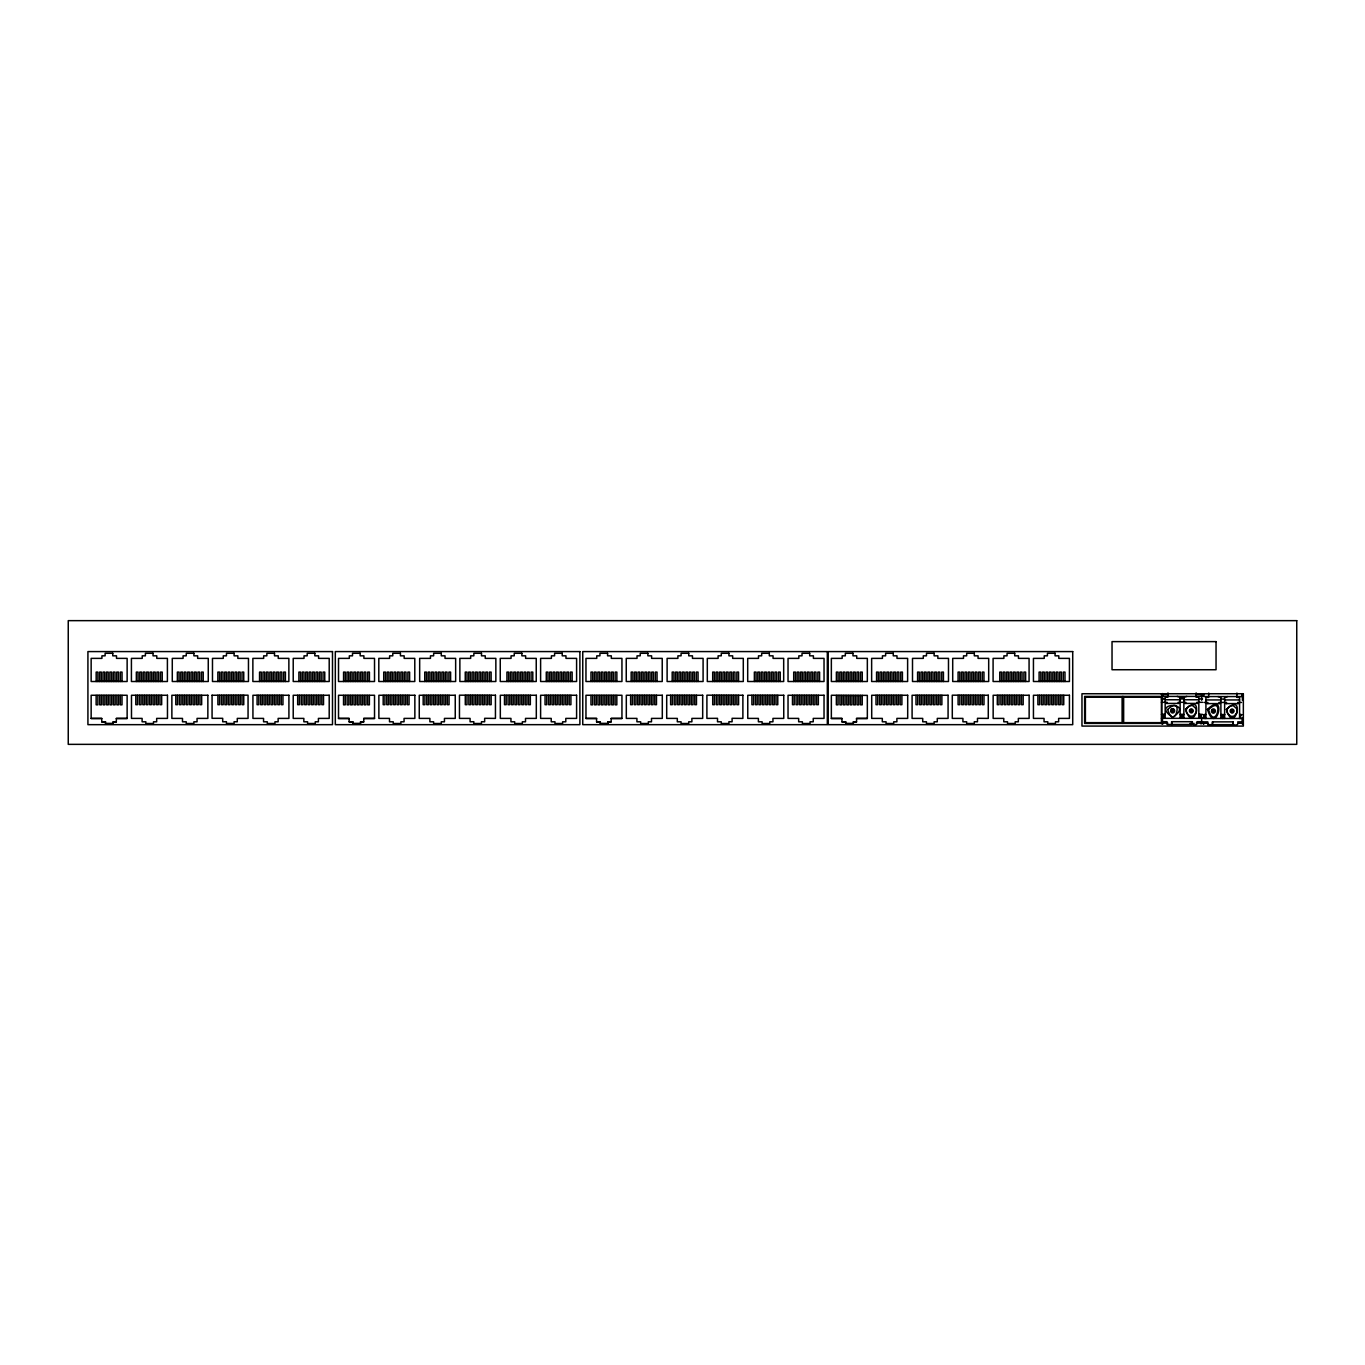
<?xml version="1.0" encoding="UTF-8"?>
<svg xmlns="http://www.w3.org/2000/svg" width="1365" height="1365" viewBox="0 0 1365 1365"><rect width="100%" height="100%" fill="white"/><g stroke="black" fill="none" stroke-linecap="round" stroke-linejoin="round"><path stroke-width="1.5" d="M1202.326 694.171L1204.152 694.171L1203.248 695.826M1203.248 722.17L1203.759 724.235L1202.326 722.716M1241.519 722.716L1242.696 724.337L1242.952 722.307M1211.676 709.988L1212.41 709.22A1.911 1.911 0 0 1 1214.406 709.22L1215.14 709.988A2.184 2.184 0 0 1 1215.123 712.086L1214.406 712.854A1.911 1.911 0 0 1 1212.41 712.854L1211.676 712.086A1.911 1.911 0 0 1 1211.728 710.312M1171.648 709.066L1170.914 709.834A2.184 2.184 0 0 0 1170.914 711.916L1171.648 712.684A1.911 1.911 0 0 0 1173.627 712.684L1174.361 711.916A2.184 2.184 0 0 0 1174.361 709.834L1173.627 709.066M1242.952 695.689L1242.696 693.659L1241.689 695.502M1201.934 695.638L1200.756 694.017L1202.565 694.017M1172.637 717.342C1196.354 701.576 1148.938 701.576 1172.637 717.342L1172.637 718.331M1167.86 694.563L1162.468 694.563L1162.468 700.245M1196.269 694.563L1201.661 694.563L1201.661 700.245M1203.23 694.734L1204.22 694.734M212.07 695.263L248.055 695.177L248.055 718.4L237.271 718.4L237.271 721.795L234.08 721.71L234.08 723.501L226.436 723.416L226.436 721.71L222.7 721.795L222.7 718.314L212.07 718.314L212.07 695.177M495.444 695.263L459.459 695.177L459.459 718.4L470.089 718.4L470.089 721.795L473.826 721.71L473.826 723.501L481.47 723.501L481.47 721.71L484.643 721.795L484.643 718.314L495.444 718.4L495.444 695.177M742.884 695.263L706.899 695.177L706.899 718.4L717.512 718.314L717.512 721.795L721.266 721.795L721.266 723.501L728.91 723.501L728.91 721.71L732.084 721.795L732.084 718.314L742.884 718.4L742.884 695.177M988.277 695.263L952.292 695.177L952.292 718.4L962.922 718.4L962.922 721.795L966.659 721.795L966.659 723.501L974.303 723.501L974.303 721.71L977.476 721.795L977.476 718.314L988.277 718.4L988.277 695.177M1202.565 696.406L1084.629 696.406L1084.629 723.416L1162.605 723.416M1203.793 696.56L1241.741 696.56M1180.128 697.805L1183.865 697.805M1161.41 698.931L1165.164 698.931M1180.128 698.931L1183.865 698.931M1198.828 698.931L1202.565 698.931M1220.89 699.085L1224.627 699.085M1165.164 699.767L1180.128 699.767M1183.865 699.767L1198.828 699.767M1205.926 699.938L1220.89 699.938M1224.627 699.938L1239.591 699.938M1161.41 702.31L1167.024 702.31L1167.024 703.419M1202.565 702.31L1196.951 702.31L1196.951 703.419M1204.049 702.463L1207.803 702.463L1207.803 703.589M1241.467 702.463L1237.731 702.463L1237.731 703.589M1161.41 714.39L1165.164 714.39M1180.128 714.39L1183.865 714.39M1198.828 714.39L1202.565 714.39M1164.226 714.629L1162.758 714.629L1162.758 718.331M1180.128 714.629L1181.595 714.629L1181.595 718.331M1183.865 714.629L1182.397 714.629L1182.397 718.331M1199.767 714.629L1201.234 714.629L1201.234 718.331M1204.049 714.543L1205.926 714.543M1220.89 714.543L1224.627 714.543M1239.591 714.543L1241.467 714.543M1204.988 714.782L1203.521 714.782L1203.521 718.485L1241.996 718.485M1220.89 714.782L1222.358 714.782L1222.358 718.485M1224.627 714.782L1223.159 714.782L1223.159 718.485M1240.529 714.782L1241.996 714.782M91.148 718.4L101.761 718.4L101.761 721.914L105.515 721.914M127.133 718.4L116.332 718.4L116.332 721.914L113.158 721.914M338.52 718.4L349.15 718.4L349.15 721.914L352.887 721.914M374.522 718.4L363.721 718.4L363.721 721.914L360.531 721.914M585.96 718.4L596.59 718.4L596.59 721.914L600.327 721.914M621.945 718.4L611.145 718.4L611.145 721.914L607.971 721.914M831.353 718.4L841.983 718.4L841.983 721.914L845.72 721.914M867.338 718.4L856.538 718.4L856.538 721.914L853.364 721.914M1161.41 718.331L1202.565 718.331M101.761 718.519L91.148 718.519L91.148 695.263L127.133 695.263L127.133 718.519L116.332 718.519M349.15 718.519L338.52 718.519L338.52 695.263L374.522 695.263L374.522 718.519L363.721 718.519M596.59 718.519L585.96 718.519L585.96 695.263L621.945 695.263L621.945 718.519L611.145 718.519M841.983 718.519L831.353 718.519L831.353 695.263L867.338 695.382L867.338 718.519L856.538 718.519M101.761 721.795L105.515 721.795L105.515 723.621L113.158 723.621L113.158 721.795L116.332 721.795M349.15 721.795L352.887 721.795L352.887 723.621L360.531 723.621L360.531 721.795L363.721 721.795M596.59 721.795L600.327 721.795L600.327 723.621L607.971 723.621L607.971 721.795L611.145 721.795M841.983 721.795L845.72 721.795L845.72 723.621L853.364 723.621L853.364 721.795L856.538 721.795M1202.565 721.693L1196.951 721.693C1199.067 725.992 1190.297 725.992 1192.413 721.693L1171.58 721.693L1171.58 724.508M1204.049 721.863L1207.803 721.863L1207.803 724.661L1232.919 724.661L1232.919 721.863M1241.467 721.863L1237.731 721.863C1239.847 726.146 1231.059 726.146 1233.175 721.863L1212.342 721.863L1212.342 724.661M1167.86 723.109L1162.468 723.109L1162.468 717.444M1196.269 723.109L1201.661 723.109L1201.661 717.444M105.515 723.501L113.158 723.501M352.887 723.501L360.531 723.501M600.327 723.501L607.971 723.501M845.72 723.501L853.364 723.501M1189.956 723.416L1194.153 723.416M1204.22 723.279L1203.248 722.648M1204.698 723.279L1207.906 723.279M1238.465 723.279L1239.812 723.279M1240.427 723.279L1241.433 723.279M1241.826 723.279L1242.423 717.598M1201.934 722.051L1200.91 723.894L1202.667 722.836M1242.423 695.758L1242.423 700.399M1240.529 714.543L1240.529 718.485M1239.591 702.463L1239.591 697.396L1236.929 697.396L1236.929 693.062M1239.591 718.485L1239.591 703.589L1224.627 703.589L1224.627 718.485M1227.579 696.56L1224.627 697.396L1224.627 702.463M1226.504 703.589L1226.504 702.463L1219.013 702.463L1219.013 703.589M1220.89 702.463L1220.89 697.396L1217.955 696.56M1220.89 718.485L1220.89 703.589L1205.926 703.589L1205.926 718.485M1212.615 721.863L1212.615 724.661M1208.742 693.062L1208.605 697.396L1205.926 697.396L1205.926 702.463M1204.988 714.543L1204.988 718.485M1199.767 714.39L1199.767 718.331M1198.828 702.31L1198.828 697.242L1196.149 697.242L1196.149 692.908M1198.828 718.331L1198.828 703.419L1183.865 703.419L1183.865 718.331M1192.14 721.693L1192.14 724.508L1167.024 724.508L1167.024 721.693L1161.41 721.693L1161.41 696.406M1186.799 696.406L1183.865 697.242L1183.865 702.31M1185.741 703.419L1185.741 702.31L1178.251 702.31L1178.251 703.419M1180.128 702.31L1180.128 697.242L1177.176 696.406M1180.128 718.331L1180.128 703.419L1165.164 703.419L1165.164 718.331M1171.835 721.693L1171.835 724.508M1167.979 692.908L1167.826 697.242L1165.164 697.242L1165.164 702.31M1164.226 714.39L1164.226 718.331M1122.883 696.406L1122.883 723.416M1064.973 681.51L1064.973 672.092L1063.25 672.092L1063.25 681.51M1063.745 695.263L1063.745 704.681L1062.021 704.681L1062.021 695.263M1061.39 681.51L1061.39 672.092L1059.684 672.092L1059.684 681.51M1060.315 695.263L1060.315 704.681L1058.609 704.681L1058.609 695.263M1057.96 681.51L1057.96 672.092L1056.254 672.092L1056.254 681.51M1056.885 695.263L1056.885 704.681L1055.179 704.681L1055.179 695.263M1054.531 681.51L1054.531 672.092L1052.824 672.092L1052.824 681.51M1053.456 695.263L1053.456 704.681L1051.75 704.681L1051.75 695.263M1051.118 681.51L1051.118 672.092L1049.395 672.092L1049.395 681.51M1050.026 695.263L1050.026 704.681L1048.32 704.681L1048.32 695.263M1047.689 681.51L1047.689 672.092L1045.965 672.092L1045.965 681.51M1046.614 695.263L1046.614 704.681L1044.89 704.681L1044.89 695.263M1044.259 681.51L1044.259 672.092L1042.536 672.092L1042.536 681.51M1043.184 695.263L1043.184 704.681L1041.461 704.681L1041.461 695.263M1040.83 681.51L1040.83 672.092L1039.106 672.092L1039.106 681.51M1039.601 695.263L1039.601 704.681L1037.895 704.681L1037.895 695.263M1025.627 681.51L1025.627 672.092L1023.904 672.092L1023.904 681.51M1023.17 695.263L1023.17 704.681L1021.447 704.681L1021.447 695.263M1022.044 681.51L1022.044 672.092L1020.337 672.092L1020.337 681.51M1019.74 695.263L1019.74 704.681L1018.017 704.681L1018.017 695.263M1018.614 681.51L1018.614 672.092L1016.908 672.092L1016.908 681.51M1016.311 695.263L1016.311 704.681L1014.605 704.681L1014.605 695.263M1015.202 681.51L1015.202 672.092L1013.478 672.092L1013.478 681.51M1012.881 695.263L1012.881 704.681L1011.175 704.681L1011.175 695.263M1011.772 681.51L1011.772 672.092L1010.049 672.092L1010.049 681.51M1009.452 695.263L1009.452 704.681L1007.745 704.681L1007.745 695.263M1008.343 681.51L1008.343 672.092L1006.619 672.092L1006.619 681.51M1006.022 695.263L1006.022 704.681L1004.316 704.681L1004.316 695.263M1004.913 681.51L1004.913 672.092L1003.19 672.092L1003.19 681.51M1002.593 695.263L1002.593 704.681L1000.886 704.681L1000.886 695.263M1001.483 681.51L1001.483 672.092L999.777 672.092L999.777 681.51M999.026 695.263L999.026 704.681L997.303 704.681L997.303 695.263M983.943 681.51L983.943 672.092L982.237 672.092L982.237 681.51M983.977 695.263L983.977 704.681L982.254 704.681L982.254 695.263M980.548 695.263L980.548 704.681L978.824 704.681L978.824 695.263M980.377 681.51L980.377 672.092L978.654 672.092L978.654 681.51M977.118 695.263L977.118 704.681L975.412 704.681L975.412 695.263M976.948 681.51L976.948 672.092L975.224 672.092L975.224 681.51M973.689 695.263L973.689 704.681L971.982 704.681L971.982 695.263M973.518 681.51L973.518 672.092L971.795 672.092L971.795 681.51M970.259 695.263L970.259 704.681L968.553 704.681L968.553 695.263M970.088 681.51L970.088 672.092L968.382 672.092L968.382 681.51M966.83 695.263L966.83 704.681L965.123 704.681L965.123 695.263M966.659 681.51L966.659 672.092L964.953 672.092L964.953 681.51M963.417 695.263L963.417 704.681L961.694 704.681L961.694 695.263M963.229 681.51L963.229 672.092L961.523 672.092L961.523 681.51M959.8 681.51L959.8 672.092L958.093 672.092L958.093 681.51M959.834 695.263L959.834 704.681L958.111 704.681L958.111 695.263M943.437 681.51L943.437 672.092L941.731 672.092L941.731 681.51M941.867 695.263L941.867 704.681L940.161 704.681L940.161 695.263M939.854 681.51L939.854 672.092L938.147 672.092L938.147 681.51M938.455 695.263L938.455 704.681L936.731 704.681L936.731 695.263M936.441 681.51L936.441 672.092L934.718 672.092L934.718 681.51M935.025 695.263L935.025 704.681L933.302 704.681L933.302 695.263M933.012 681.51L933.012 672.092L931.288 672.092L931.288 681.51M931.595 695.263L931.595 704.681L929.872 704.681L929.872 695.263M929.582 681.51L929.582 672.092L927.859 672.092L927.859 681.51M928.166 695.263L928.166 704.681L926.46 704.681L926.46 695.263M926.152 681.51L926.152 672.092L924.429 672.092L924.429 681.51M924.736 695.263L924.736 704.681L923.03 704.681L923.03 695.263M922.723 681.51L922.723 672.092L921.017 672.092L921.017 681.51M921.307 695.263L921.307 704.681L919.601 704.681L919.601 695.263M919.293 681.51L919.293 672.092L917.587 672.092L917.587 681.51M917.741 695.263L917.741 704.681L916.017 704.681L916.017 695.263M902.419 681.51L902.419 672.092L900.712 672.092L900.712 681.51M901.89 695.263L901.89 704.681L900.166 704.681L900.166 695.263M898.852 681.51L898.852 672.092L897.129 672.092L897.129 681.51M898.46 695.263L898.46 704.681L896.737 704.681L896.737 695.263M895.423 681.51L895.423 672.092L893.7 672.092L893.7 681.51M895.03 695.263L895.03 704.681L893.307 704.681L893.307 695.263M891.993 681.51L891.993 672.092L890.287 672.092L890.287 681.51M891.601 695.263L891.601 704.681L889.878 704.681L889.878 695.263M888.564 681.51L888.564 672.092L886.858 672.092L886.858 681.51M888.171 695.263L888.171 704.681L886.465 704.681L886.465 695.263M885.134 681.51L885.134 672.092L883.428 672.092L883.428 681.51M884.742 695.263L884.742 704.681L883.036 704.681L883.036 695.263M881.705 681.51L881.705 672.092L879.998 672.092L879.998 681.51M881.312 695.263L881.312 704.681L879.606 704.681L879.606 695.263M878.292 681.51L878.292 672.092L876.569 672.092L876.569 681.51M877.746 695.263L877.746 704.681L876.023 704.681L876.023 695.263M862.253 681.51L862.253 672.092L860.53 672.092L860.53 681.51M862.219 695.382L862.219 704.818L860.513 704.818L860.513 695.382M858.79 695.382L858.79 704.818L857.083 704.818L857.083 695.382M858.67 681.51L858.67 672.092L856.964 672.092L856.964 681.51M855.36 695.382L855.36 704.818L853.654 704.818L853.654 695.382M855.241 681.51L855.241 672.092L853.535 672.092L853.535 681.51M851.931 695.382L851.931 704.818L850.224 704.818L850.224 695.382M851.811 681.51L851.811 672.092L850.105 672.092L850.105 681.51M848.518 695.382L848.518 704.818L846.795 704.818L846.795 695.382M848.399 681.51L848.399 672.092L846.675 672.092L846.675 681.51M845.089 695.382L845.089 704.818L843.365 704.818L843.365 695.382M844.969 681.51L844.969 672.092L843.246 672.092L843.246 681.51M841.659 695.382L841.659 704.818L839.936 704.818L839.936 695.382M841.54 681.51L841.54 672.092L839.816 672.092L839.816 681.51M838.11 681.51L838.11 672.092L836.387 672.092L836.387 681.51M838.076 695.382L838.076 704.818L836.37 704.818L836.37 695.382M819.58 681.51L819.58 672.092L817.857 672.092L817.857 681.51M818.352 695.263L818.352 704.681L816.628 704.681L816.628 695.263M815.997 681.51L815.997 672.092L814.291 672.092L814.291 681.51M814.922 695.263L814.922 704.681L813.199 704.681L813.199 695.263M812.567 681.51L812.567 672.092L810.861 672.092L810.861 681.51M811.493 695.263L811.493 704.681L809.786 704.681L809.786 695.263M809.138 681.51L809.138 672.092L807.432 672.092L807.432 681.51M808.063 695.263L808.063 704.681L806.357 704.681L806.357 695.263M805.708 681.51L805.708 672.092L804.002 672.092L804.002 681.51M804.633 695.263L804.633 704.681L802.927 704.681L802.927 695.263M802.279 681.51L802.279 672.092L800.572 672.092L800.572 681.51M801.204 695.263L801.204 704.681L799.498 704.681L799.498 695.263M798.866 681.51L798.866 672.092L797.143 672.092L797.143 681.51M797.791 695.263L797.791 704.681L796.068 704.681L796.068 695.263M795.437 681.51L795.437 672.092L793.713 672.092L793.713 681.51M794.208 695.263L794.208 704.681L792.485 704.681L792.485 695.263M780.234 681.51L780.234 672.092L778.511 672.092L778.511 681.51M777.777 695.263L777.777 704.681L776.054 704.681L776.054 695.263M776.651 681.51L776.651 672.092L774.945 672.092L774.945 681.51M774.347 695.263L774.347 704.681L772.624 704.681L772.624 695.263M773.221 681.51L773.221 672.092L771.515 672.092L771.515 681.51M770.918 695.263L770.918 704.681L769.195 704.681L769.195 695.263M769.792 681.51L769.792 672.092L768.086 672.092L768.086 681.51M767.488 695.263L767.488 704.681L765.782 704.681L765.782 695.263M766.379 681.51L766.379 672.092L764.656 672.092L764.656 681.51M764.059 695.263L764.059 704.681L762.353 704.681L762.353 695.263M762.95 681.51L762.95 672.092L761.226 672.092L761.226 681.51M760.629 695.263L760.629 704.681L758.923 704.681L758.923 695.263M759.52 681.51L759.52 672.092L757.797 672.092L757.797 681.51M757.2 695.263L757.2 704.681L755.493 704.681L755.493 695.263M756.091 681.51L756.091 672.092L754.367 672.092L754.367 681.51M753.634 695.263L753.634 704.681L751.91 704.681L751.91 695.263M738.55 681.51L738.55 672.092L736.844 672.092L736.844 681.51M738.584 695.263L738.584 704.681L736.861 704.681L736.861 695.263M735.155 695.263L735.155 704.681L733.432 704.681L733.432 695.263M734.967 681.51L734.967 672.092L733.261 672.092L733.261 681.51M731.725 695.263L731.725 704.681L730.002 704.681L730.002 695.263M731.555 681.51L731.555 672.092L729.831 672.092L729.831 681.51M728.296 695.263L728.296 704.681L726.589 704.681L726.589 695.263M728.125 681.51L728.125 672.092L726.402 672.092L726.402 681.51M724.866 695.263L724.866 704.681L723.16 704.681L723.16 695.263M724.696 681.51L724.696 672.092L722.972 672.092L722.972 681.51M721.437 695.263L721.437 704.681L719.73 704.681L719.73 695.263M721.266 681.51L721.266 672.092L719.56 672.092L719.56 681.51M718.007 695.263L718.007 704.681L716.301 704.681L716.301 695.263M717.836 681.51L717.836 672.092L716.13 672.092L716.13 681.51M714.407 681.51L714.407 672.092L712.701 672.092L712.701 681.51M714.441 695.263L714.441 704.681L712.718 704.681L712.718 695.263M698.044 681.51L698.044 672.092L696.321 672.092L696.321 681.51M696.474 695.263L696.474 704.681L694.768 704.681L694.768 695.263M694.461 681.51L694.461 672.092L692.755 672.092L692.755 681.51M693.045 695.263L693.045 704.681L691.338 704.681L691.338 695.263M691.031 681.51L691.031 672.092L689.325 672.092L689.325 681.51M689.632 695.263L689.632 704.681L687.909 704.681L687.909 695.263M687.619 681.51L687.619 672.092L685.895 672.092L685.895 681.51M686.203 695.263L686.203 704.681L684.479 704.681L684.479 695.263M684.189 681.51L684.189 672.092L682.466 672.092L682.466 681.51M682.773 695.263L682.773 704.681L681.05 704.681L681.05 695.263M680.76 681.51L680.76 672.092L679.036 672.092L679.036 681.51M679.343 695.263L679.343 704.681L677.637 704.681L677.637 695.263M677.33 681.51L677.33 672.092L675.607 672.092L675.607 681.51M675.914 695.263L675.914 704.681L674.208 704.681L674.208 695.263M673.9 681.51L673.9 672.092L672.194 672.092L672.194 681.51M672.331 695.263L672.331 704.681L670.625 704.681L670.625 695.263M657.026 681.51L657.026 672.092L655.319 672.092L655.319 681.51M656.48 695.263L656.48 704.681L654.773 704.681L654.773 695.263M653.46 681.51L653.46 672.092L651.736 672.092L651.736 681.51M653.067 695.263L653.067 704.681L651.344 704.681L651.344 695.263M650.03 681.51L650.03 672.092L648.307 672.092L648.307 681.51M649.638 695.263L649.638 704.681L647.914 704.681L647.914 695.263M646.601 681.51L646.601 672.092L644.877 672.092L644.877 681.51M646.208 695.263L646.208 704.681L644.485 704.681L644.485 695.263M643.171 681.51L643.171 672.092L641.465 672.092L641.465 681.51M642.779 695.263L642.779 704.681L641.055 704.681L641.055 695.263M639.741 681.51L639.741 672.092L638.035 672.092L638.035 681.51M639.349 695.263L639.349 704.681L637.643 704.681L637.643 695.263M636.312 681.51L636.312 672.092L634.606 672.092L634.606 681.51M635.919 695.263L635.919 704.681L634.213 704.681L634.213 695.263M632.882 681.51L632.882 672.092L631.176 672.092L631.176 681.51M632.353 695.263L632.353 704.681L630.63 704.681L630.63 695.263M616.861 681.51L616.861 672.092L615.137 672.092L615.137 681.51M616.826 695.382L616.826 704.818L615.12 704.818L615.12 695.382M613.397 695.382L613.397 704.818L611.691 704.818L611.691 695.382M613.277 681.51L613.277 672.092L611.571 672.092L611.571 681.51M609.967 695.382L609.967 704.818L608.261 704.818L608.261 695.382M609.848 681.51L609.848 672.092L608.142 672.092L608.142 681.51M606.538 695.382L606.538 704.818L604.832 704.818L604.832 695.382M606.418 681.51L606.418 672.092L604.712 672.092L604.712 681.51M603.108 695.382L603.108 704.818L601.402 704.818L601.402 695.382M602.989 681.51L602.989 672.092L601.283 672.092L601.283 681.51M599.696 695.382L599.696 704.818L597.972 704.818L597.972 695.382M599.576 681.51L599.576 672.092L597.853 672.092L597.853 681.51M596.266 695.382L596.266 704.818L594.543 704.818L594.543 695.382M596.147 681.51L596.147 672.092L594.423 672.092L594.423 681.51M592.717 681.51L592.717 672.092L590.994 672.092L590.994 681.51M592.683 695.382L592.683 704.818L590.977 704.818L590.977 695.382M572.14 681.51L572.14 672.092L570.416 672.092L570.416 681.51M570.911 695.263L570.911 704.681L569.205 704.681L569.205 695.263M568.557 681.51L568.557 672.092L566.85 672.092L566.85 681.51M567.482 695.263L567.482 704.681L565.775 704.681L565.775 695.263M565.127 681.51L565.127 672.092L563.421 672.092L563.421 681.51M564.052 695.263L564.052 704.681L562.346 704.681L562.346 695.263M561.715 681.51L561.715 672.092L559.991 672.092L559.991 681.51M560.623 695.263L560.623 704.681L558.916 704.681L558.916 695.263M558.285 681.51L558.285 672.092L556.562 672.092L556.562 681.51M557.21 695.263L557.21 704.681L555.487 704.681L555.487 695.263M554.855 681.51L554.855 672.092L553.132 672.092L553.132 681.51M553.781 695.263L553.781 704.681L552.057 704.681L552.057 695.263M551.426 681.51L551.426 672.092L549.72 672.092L549.72 681.51M550.351 695.263L550.351 704.681L548.628 704.681L548.628 695.263M547.996 681.51L547.996 672.092L546.29 672.092L546.29 681.51M546.768 695.263L546.768 704.681L545.062 704.681L545.062 695.263M532.794 681.51L532.794 672.092L531.087 672.092L531.087 681.51M530.337 695.263L530.337 704.681L528.613 704.681L528.613 695.263M529.211 681.51L529.211 672.092L527.504 672.092L527.504 681.51M526.907 695.263L526.907 704.681L525.201 704.681L525.201 695.263M525.798 681.51L525.798 672.092L524.075 672.092L524.075 681.51M523.478 695.263L523.478 704.681L521.771 704.681L521.771 695.263M522.368 681.51L522.368 672.092L520.645 672.092L520.645 681.51M520.048 695.263L520.048 704.681L518.342 704.681L518.342 695.263M518.939 681.51L518.939 672.092L517.216 672.092L517.216 681.51M516.618 695.263L516.618 704.681L514.912 704.681L514.912 695.263M515.509 681.51L515.509 672.092L513.803 672.092L513.803 681.51M513.206 695.263L513.206 704.681L511.483 704.681L511.483 695.263M512.08 681.51L512.08 672.092L510.374 672.092L510.374 681.51M509.776 695.263L509.776 704.681L508.053 704.681L508.053 695.263M508.65 681.51L508.65 672.092L506.944 672.092L506.944 681.51M506.193 695.263L506.193 704.681L504.487 704.681L504.487 695.263M491.11 681.51L491.11 672.092L489.404 672.092L489.404 681.51M491.144 695.263L491.144 704.681L489.438 704.681L489.438 695.263M487.714 695.263L487.714 704.681L486.008 704.681L486.008 695.263M487.544 681.51L487.544 672.092L485.821 672.092L485.821 681.51M484.285 695.263L484.285 704.681L482.579 704.681L482.579 695.263M484.114 681.51L484.114 672.092L482.391 672.092L482.391 681.51M480.855 695.263L480.855 704.681L479.149 704.681L479.149 695.263M480.685 681.51L480.685 672.092L478.979 672.092L478.979 681.51M477.426 695.263L477.426 704.681L475.72 704.681L475.72 695.263M477.255 681.51L477.255 672.092L475.549 672.092L475.549 681.51M474.013 695.263L474.013 704.681L472.29 704.681L472.29 695.263M473.826 681.51L473.826 672.092L472.119 672.092L472.119 681.51M470.584 695.263L470.584 704.681L468.86 704.681L468.86 695.263M470.396 681.51L470.396 672.092L468.69 672.092L468.69 681.51M466.984 681.51L466.984 672.092L465.26 672.092L465.26 681.51M467.001 695.263L467.001 704.681L465.294 704.681L465.294 695.263M450.604 681.51L450.604 672.092L448.897 672.092L448.897 681.51M449.051 695.263L449.051 704.681L447.328 704.681L447.328 695.263M447.038 681.51L447.038 672.092L445.314 672.092L445.314 681.51M445.621 695.263L445.621 704.681L443.898 704.681L443.898 695.263M443.608 681.51L443.608 672.092L441.885 672.092L441.885 681.51M442.192 695.263L442.192 704.681L440.468 704.681L440.468 695.263M440.178 681.51L440.178 672.092L438.455 672.092L438.455 681.51M438.762 695.263L438.762 704.681L437.056 704.681L437.056 695.263M436.749 681.51L436.749 672.092L435.043 672.092L435.043 681.51M435.333 695.263L435.333 704.681L433.626 704.681L433.626 695.263M433.319 681.51L433.319 672.092L431.613 672.092L431.613 681.51M431.903 695.263L431.903 704.681L430.197 704.681L430.197 695.263M429.89 681.51L429.89 672.092L428.183 672.092L428.183 681.51M428.474 695.263L428.474 704.681L426.767 704.681L426.767 695.263M426.46 681.51L426.46 672.092L424.754 672.092L424.754 681.51M424.907 695.263L424.907 704.681L423.184 704.681L423.184 695.263M409.602 681.51L409.602 672.092L407.879 672.092L407.879 681.51M409.056 695.263L409.056 704.681L407.333 704.681L407.333 695.263M406.019 681.51L406.019 672.092L404.313 672.092L404.313 681.51M405.627 695.263L405.627 704.681L403.904 704.681L403.904 695.263M402.59 681.51L402.59 672.092L400.883 672.092L400.883 681.51M402.197 695.263L402.197 704.681L400.491 704.681L400.491 695.263M399.16 681.51L399.16 672.092L397.454 672.092L397.454 681.51M398.768 695.263L398.768 704.681L397.061 704.681L397.061 695.263M395.731 681.51L395.731 672.092L394.024 672.092L394.024 681.51M395.338 695.263L395.338 704.681L393.632 704.681L393.632 695.263M392.301 681.51L392.301 672.092L390.595 672.092L390.595 681.51M391.909 695.263L391.909 704.681L390.202 704.681L390.202 695.263M388.888 681.51L388.888 672.092L387.165 672.092L387.165 681.51M388.496 695.263L388.496 704.681L386.773 704.681L386.773 695.263M385.459 681.51L385.459 672.092L383.736 672.092L383.736 681.51M384.913 695.263L384.913 704.681L383.19 704.681L383.19 695.263M369.42 681.51L369.42 672.092L367.714 672.092L367.714 681.51M369.386 695.382L369.386 704.818L367.68 704.818L367.68 695.382M365.957 695.382L365.957 704.818L364.25 704.818L364.25 695.382M365.837 681.51L365.837 672.092L364.131 672.092L364.131 681.51M362.544 695.382L362.544 704.818L360.821 704.818L360.821 695.382M362.425 681.51L362.425 672.092L360.701 672.092L360.701 681.51M359.114 695.382L359.114 704.818L357.391 704.818L357.391 695.382M358.995 681.51L358.995 672.092L357.272 672.092L357.272 681.51M355.685 695.382L355.685 704.818L353.962 704.818L353.962 695.382M355.565 681.51L355.565 672.092L353.842 672.092L353.842 681.51M352.255 695.382L352.255 704.818L350.532 704.818L350.532 695.382M352.136 681.51L352.136 672.092L350.413 672.092L350.413 681.51M348.826 695.382L348.826 704.818L347.12 704.818L347.12 695.382M348.706 681.51L348.706 672.092L347 672.092L347 681.51M345.277 681.51L345.277 672.092L343.571 672.092L343.571 681.51M345.243 695.382L345.243 704.818L343.536 704.818L343.536 695.382M324.751 681.51L324.751 672.092L323.044 672.092L323.044 681.51M323.522 695.263L323.522 704.681L321.816 704.681L321.816 695.263M321.167 681.51L321.167 672.092L319.461 672.092L319.461 681.51M320.092 695.263L320.092 704.681L318.386 704.681L318.386 695.263M317.755 681.51L317.755 672.092L316.032 672.092L316.032 681.51M316.68 695.263L316.68 704.681L314.957 704.681L314.957 695.263M314.325 681.51L314.325 672.092L312.602 672.092L312.602 681.51M313.25 695.263L313.25 704.681L311.527 704.681L311.527 695.263M310.896 681.51L310.896 672.092L309.173 672.092L309.173 681.51M309.821 695.263L309.821 704.681L308.098 704.681L308.098 695.263M307.466 681.51L307.466 672.092L305.76 672.092L305.76 681.51M306.391 695.263L306.391 704.681L304.668 704.681L304.668 695.263M304.037 681.51L304.037 672.092L302.33 672.092L302.33 681.51M302.962 695.263L302.962 704.681L301.255 704.681L301.255 695.263M300.607 681.51L300.607 672.092L298.901 672.092L298.901 681.51M299.379 695.263L299.379 704.681L297.672 704.681L297.672 695.263M285.404 681.51L285.404 672.092L283.698 672.092L283.698 681.51M282.947 695.263L282.947 704.681L281.241 704.681L281.241 695.263M281.838 681.51L281.838 672.092L280.115 672.092L280.115 681.51M279.518 695.263L279.518 704.681L277.812 704.681L277.812 695.263M278.409 681.51L278.409 672.092L276.685 672.092L276.685 681.51M276.088 695.263L276.088 704.681L274.382 704.681L274.382 695.263M274.979 681.51L274.979 672.092L273.256 672.092L273.256 681.51M272.659 695.263L272.659 704.681L270.953 704.681L270.953 695.263M271.55 681.51L271.55 672.092L269.843 672.092L269.843 681.51M269.246 695.263L269.246 704.681L267.523 704.681L267.523 695.263M268.12 681.51L268.12 672.092L266.414 672.092L266.414 681.51M265.817 695.263L265.817 704.681L264.093 704.681L264.093 695.263M264.691 681.51L264.691 672.092L262.984 672.092L262.984 681.51M262.387 695.263L262.387 704.681L260.664 704.681L260.664 695.263M261.261 681.51L261.261 672.092L259.555 672.092L259.555 681.51M258.804 695.263L258.804 704.681L257.098 704.681L257.098 695.263M243.738 681.51L243.738 672.092L242.014 672.092L242.014 681.51M243.755 695.263L243.755 704.681L242.049 704.681L242.049 695.263M240.325 695.263L240.325 704.681L238.619 704.681L238.619 695.263M240.155 681.51L240.155 672.092L238.448 672.092L238.448 681.51M236.896 695.263L236.896 704.681L235.19 704.681L235.19 695.263M236.725 681.51L236.725 672.092L235.019 672.092L235.019 681.51M233.466 695.263L233.466 704.681L231.76 704.681L231.76 695.263M233.296 681.51L233.296 672.092L231.589 672.092L231.589 681.51M230.054 695.263L230.054 704.681L228.33 704.681L228.33 695.263M229.866 681.51L229.866 672.092L228.16 672.092L228.16 681.51M226.624 695.263L226.624 704.681L224.901 704.681L224.901 695.263M226.436 681.51L226.436 672.092L224.73 672.092L224.73 681.51M223.195 695.263L223.195 704.681L221.471 704.681L221.471 695.263M223.024 681.51L223.024 672.092L221.301 672.092L221.301 681.51M219.594 681.51L219.594 672.092L217.871 672.092L217.871 681.51M219.611 695.263L219.611 704.681L217.905 704.681L217.905 695.263M203.214 681.51L203.214 672.092L201.508 672.092L201.508 681.51M201.662 695.263L201.662 704.681L199.938 704.681L199.938 695.263M199.648 681.51L199.648 672.092L197.925 672.092L197.925 681.51M198.232 695.263L198.232 704.681L196.526 704.681L196.526 695.263M196.219 681.51L196.219 672.092L194.495 672.092L194.495 681.51M194.803 695.263L194.803 704.681L193.096 704.681L193.096 695.263M192.789 681.51L192.789 672.092L191.083 672.092L191.083 681.51M191.373 695.263L191.373 704.681L189.667 704.681L189.667 695.263M189.36 681.51L189.36 672.092L187.653 672.092L187.653 681.51M187.943 695.263L187.943 704.681L186.237 704.681L186.237 695.263M185.93 681.51L185.93 672.092L184.224 672.092L184.224 681.51M184.514 695.263L184.514 704.681L182.808 704.681L182.808 695.263M182.5 681.51L182.5 672.092L180.794 672.092L180.794 681.51M181.101 695.263L181.101 704.681L179.378 704.681L179.378 695.263M179.088 681.51L179.088 672.092L177.365 672.092L177.365 681.51M177.518 695.263L177.518 704.681L175.812 704.681L175.812 695.263M162.213 681.51L162.213 672.092L160.49 672.092L160.49 681.51M161.667 695.263L161.667 704.681L159.944 704.681L159.944 695.263M158.63 681.51L158.63 672.092L156.924 672.092L156.924 681.51M158.238 695.263L158.238 704.681L156.531 704.681L156.531 695.263M155.201 681.51L155.201 672.092L153.494 672.092L153.494 681.51M154.808 695.263L154.808 704.681L153.102 704.681L153.102 695.263M151.771 681.51L151.771 672.092L150.065 672.092L150.065 681.51M151.379 695.263L151.379 704.681L149.672 704.681L149.672 695.263M148.358 681.51L148.358 672.092L146.635 672.092L146.635 681.51M147.949 695.263L147.949 704.681L146.243 704.681L146.243 695.263M144.929 681.51L144.929 672.092L143.206 672.092L143.206 681.51M144.536 695.263L144.536 704.681L142.813 704.681L142.813 695.263M141.499 681.51L141.499 672.092L139.776 672.092L139.776 681.51M141.107 695.263L141.107 704.681L139.384 704.681L139.384 695.263M138.07 681.51L138.07 672.092L136.346 672.092L136.346 681.51M137.524 695.263L137.524 704.681L135.817 704.681L135.817 695.263M122.031 681.51L122.031 672.092L120.325 672.092L120.325 681.51M121.997 695.382L121.997 704.818L120.291 704.818L120.291 695.382M118.584 695.382L118.584 704.818L116.861 704.818L116.861 695.382M118.465 681.51L118.465 672.092L116.742 672.092L116.742 681.51M115.155 695.382L115.155 704.818L113.432 704.818L113.432 695.382M115.035 681.51L115.035 672.092L113.312 672.092L113.312 681.51M111.725 695.382L111.725 704.818L110.002 704.818L110.002 695.382M111.606 681.51L111.606 672.092L109.883 672.092L109.883 681.51M108.296 695.382L108.296 704.818L106.589 704.818L106.589 695.382M108.176 681.51L108.176 672.092L106.453 672.092L106.453 681.51M104.866 695.382L104.866 704.818L103.16 704.818L103.16 695.382M104.747 681.51L104.747 672.092L103.04 672.092L103.04 681.51M101.437 695.382L101.437 704.818L99.73 704.818L99.73 695.382M101.317 681.51L101.317 672.092L99.611 672.092L99.611 681.51M97.888 681.51L97.888 672.092L96.181 672.092L96.181 681.51M97.871 695.382L97.871 704.818L96.147 704.818L96.147 695.382M1171.307 709.015A2.184 2.184 0 0 1 1173.593 709.015M1161.461 694.29C1162.724 698.488 1164.584 691.338 1161.461 694.29M1161.461 722.836C1162.724 727.033 1164.584 719.867 1161.461 722.836M1167.74 709.493C1174.6 732.596 1184.837 693.113 1167.74 709.493M1171.392 710.517C1172.945 715.687 1175.248 706.899 1171.392 710.517M1185.605 709.254C1193.641 736.281 1205.602 690.093 1185.605 709.254M1207.479 709.356C1215.788 737.339 1228.159 689.53 1207.479 709.356M1208.503 709.646C1215.379 732.766 1225.599 693.266 1208.503 709.646M1212.154 710.687C1213.724 715.84 1216.01 707.053 1212.154 710.687M1226.384 709.425C1234.421 736.435 1246.364 690.263 1226.384 709.425M1190.246 710.5C1191.389 715.192 1193.863 707.445 1190.246 710.5M1231.008 710.653C1232.151 715.345 1234.643 707.616 1231.008 710.653M1187.089 707.957L1186.526 709.203A5.596 5.596 0 0 0 1186.816 713.281L1189.768 715.943A4.846 4.846 0 0 0 1193.641 715.635L1196.167 712.547A5.596 5.596 0 0 0 1195.877 708.469L1192.925 705.807A4.846 4.846 0 0 0 1189.052 706.115L1187.089 707.957M1189.751 709.783L1189.546 710.261A2.099 2.099 0 0 0 1189.649 711.779L1190.758 712.769A1.809 1.809 0 0 0 1192.208 712.667L1193.147 711.506A2.099 2.099 0 0 0 1193.044 709.971L1191.935 708.981A1.809 1.809 0 0 0 1190.485 709.1L1189.751 709.783M1227.869 708.111L1227.289 709.373A5.596 5.596 0 0 0 1227.579 713.451L1230.53 716.113A4.846 4.846 0 0 0 1234.404 715.806L1236.946 712.701A5.596 5.596 0 0 0 1236.639 708.623L1233.704 705.961A4.846 4.846 0 0 0 1229.814 706.268L1227.869 708.111M1230.53 709.937L1230.309 710.414A2.099 2.099 0 0 0 1230.411 711.933L1231.52 712.939A1.809 1.809 0 0 0 1232.97 712.82L1233.926 711.66A2.099 2.099 0 0 0 1233.806 710.124L1232.714 709.135A1.809 1.809 0 0 0 1231.264 709.254L1230.53 709.937M1296.75 620.648L68.25 620.648L68.25 744.352L1296.75 744.352L1296.75 620.648M1216.044 641.618L1112.031 641.618L1112.031 669.737L1216.044 669.737L1216.044 641.618M332.497 651.583L87.923 651.583L87.923 724.661L332.497 724.661L332.497 651.583M579.886 651.583L335.312 651.583L335.312 724.661L579.886 724.661L579.886 651.583M827.327 651.583L582.753 651.583L582.753 724.661L827.327 724.661L827.327 651.583M1072.719 651.583L828.146 651.583L828.146 724.661L1072.719 724.661L1072.719 651.583M112.766 653.272L105.122 653.272L105.122 655.831L101.931 655.831L101.931 658.374L91.148 658.374L91.148 681.51L127.133 681.51L127.133 658.374L116.503 658.374L116.503 655.831L112.766 655.831L112.766 653.272M153.034 653.272L145.39 653.272L145.39 655.831L142.216 655.831L142.216 658.374L131.415 658.374L131.415 681.51L167.4 681.51L167.4 658.374L156.787 658.374L156.787 655.831L153.034 655.831L153.034 653.272M193.898 653.272L186.254 653.272L186.254 655.831L183.081 655.831L183.081 658.374L172.28 658.374L172.28 681.51L208.265 681.51L208.265 658.374L197.652 658.374L197.652 655.831L193.898 655.831L193.898 653.272M234.097 653.272L226.453 653.272L226.453 655.831L223.28 655.831L223.28 658.374L212.479 658.374L212.479 681.51L248.464 681.51L248.464 658.374L237.851 658.374L237.851 655.831L234.097 655.831L234.097 653.272M274.502 653.272L266.858 653.272L266.858 655.831L263.667 655.831L263.667 658.374L252.866 658.374L252.866 681.51L288.868 681.51L288.868 658.374L278.238 658.374L278.238 655.831L274.502 655.831L274.502 653.272M314.837 653.272L307.193 653.272L307.193 655.831L304.02 655.831L304.02 658.374L293.219 658.374L293.219 681.51L329.204 681.51L329.204 658.374L318.574 658.374L318.574 655.831L314.837 655.831L314.837 653.272M360.155 653.272L352.511 653.272L352.511 655.831L349.321 655.831L349.321 658.374L338.52 658.374L338.52 681.51L374.522 681.51L374.522 658.374L363.892 658.374L363.892 655.831L360.155 655.831L360.155 653.272M400.423 653.272L392.779 653.272L392.779 655.831L389.605 655.831L389.605 658.374L378.805 658.374L378.805 681.51L414.789 681.51L414.789 658.374L404.159 658.374L404.159 655.831L400.423 655.831L400.423 653.272M441.287 653.272L433.643 653.272L433.643 655.831L430.47 655.831L430.47 658.374L419.669 658.374L419.669 681.51L455.654 681.51L455.654 658.374L445.024 658.374L445.024 655.831L441.287 655.831L441.287 653.272M481.487 653.272L473.843 653.272L473.843 655.831L470.669 655.831L470.669 658.374L459.868 658.374L459.868 681.51L495.853 681.51L495.853 658.374L485.24 658.374L485.24 655.831L481.487 655.831L481.487 653.272M521.874 653.272L514.23 653.272L514.23 655.831L511.056 655.831L511.056 658.374L500.255 658.374L500.255 681.51L536.24 681.51L536.24 658.374L525.627 658.374L525.627 655.831L521.874 655.831L521.874 653.272M562.226 653.272L554.582 653.272L554.582 655.831L551.409 655.831L551.409 658.374L540.608 658.374L540.608 681.51L576.593 681.51L576.593 658.374L565.963 658.374L565.963 655.831L562.226 655.831L562.226 653.272M607.579 653.272L599.935 653.272L599.935 655.831L596.761 655.831L596.761 658.374L585.96 658.374L585.96 681.51L621.945 681.51L621.945 658.374L611.315 658.374L611.315 655.831L607.579 655.831L607.579 653.272M647.863 653.272L640.219 653.272L640.219 655.831L637.028 655.831L637.028 658.374L626.245 658.374L626.245 681.51L662.23 681.51L662.23 658.374L651.6 658.374L651.6 655.831L647.863 655.831L647.863 653.272M688.728 653.272L681.084 653.272L681.084 655.831L677.91 655.831L677.91 658.374L667.11 658.374L667.11 681.51L703.094 681.51L703.094 658.374L692.464 658.374L692.464 655.831L688.728 655.831L688.728 653.272M728.927 653.272L721.283 653.272L721.283 655.831L718.109 655.831L718.109 658.374L707.309 658.374L707.309 681.51L743.294 681.51L743.294 658.374L732.664 658.374L732.664 655.831L728.927 655.831L728.927 653.272M769.314 653.272L761.67 653.272L761.67 655.831L758.496 655.831L758.496 658.374L747.696 658.374L747.696 681.51L783.681 681.51L783.681 658.374L773.051 658.374L773.051 655.831L769.314 655.831L769.314 653.272M809.667 653.272L802.023 653.272L802.023 655.831L798.832 655.831L798.832 658.374L788.032 658.374L788.032 681.51L824.033 681.51L824.033 658.374L813.404 658.374L813.404 655.831L809.667 655.831L809.667 653.272M852.971 653.272L845.327 653.272L845.327 655.831L842.154 655.831L842.154 658.374L831.353 658.374L831.353 681.51L867.338 681.51L867.338 658.374L856.725 658.374L856.725 655.831L852.971 655.831L852.971 653.272M893.256 653.272L885.612 653.272L885.612 655.831L882.438 655.831L882.438 658.374L871.638 658.374L871.638 681.51L907.623 681.51L907.623 658.374L896.993 658.374L896.993 655.831L893.256 655.831L893.256 653.272M934.121 653.272L926.477 653.272L926.477 655.831L923.303 655.831L923.303 658.374L912.502 658.374L912.502 681.51L948.487 681.51L948.487 658.374L937.857 658.374L937.857 655.831L934.121 655.831L934.121 653.272M974.32 653.272L966.676 653.272L966.676 655.831L963.502 655.831L963.502 658.374L952.702 658.374L952.702 681.51L988.687 681.51L988.687 658.374L978.057 658.374L978.057 655.831L974.32 655.831L974.32 653.272M1014.707 653.272L1007.063 653.272L1007.063 655.831L1003.889 655.831L1003.889 658.374L993.089 658.374L993.089 681.51L1029.073 681.51L1029.073 658.374L1018.444 658.374L1018.444 655.831L1014.707 655.831L1014.707 653.272M1055.06 653.272L1047.416 653.272L1047.416 655.831L1044.225 655.831L1044.225 658.374L1033.441 658.374L1033.441 681.51L1069.426 681.51L1069.426 658.374L1058.796 658.374L1058.796 655.831L1055.06 655.831L1055.06 653.272M1243.344 693.744L1081.967 693.744L1081.967 726.078L1243.344 726.078L1243.344 693.744M167.468 695.263L131.484 695.263L131.484 718.4L142.114 718.4L142.114 721.795L145.85 721.795L145.85 723.501L153.494 723.501L153.494 721.795L156.668 721.795L156.668 718.4L167.468 718.4L167.468 695.263M207.855 695.263L171.871 695.263L171.871 718.4L182.5 718.4L182.5 721.795L186.237 721.795L186.237 723.501L193.881 723.501L193.881 721.795L197.055 721.795L197.055 718.4L207.855 718.4L207.855 695.263M288.919 695.263L252.935 695.263L252.935 718.4L263.564 718.4L263.564 721.795L267.301 721.795L267.301 723.501L274.945 723.501L274.945 721.795L278.136 721.795L278.136 718.4L288.919 718.4L288.919 695.263M329.204 695.263L293.219 695.263L293.219 718.4L303.849 718.4L303.849 721.795L307.586 721.795L307.586 723.501L315.23 723.501L315.23 721.795L318.403 721.795L318.403 718.4L329.204 718.4L329.204 695.263M414.858 695.263L378.873 695.263L378.873 718.4L389.503 718.4L389.503 721.795L393.239 721.795L393.239 723.501L400.883 723.501L400.883 721.795L404.057 721.795L404.057 718.4L414.858 718.4L414.858 695.263M455.245 695.263L419.26 695.263L419.26 718.4L429.89 718.4L429.89 721.795L433.626 721.795L433.626 723.501L441.27 723.501L441.27 721.795L444.444 721.795L444.444 718.4L455.245 718.4L455.245 695.263M536.308 695.263L500.324 695.263L500.324 718.4L510.954 718.4L510.954 721.795L514.69 721.795L514.69 723.501L522.334 723.501L522.334 721.795L525.508 721.795L525.508 718.4L536.308 718.4L536.308 695.263M576.593 695.263L540.608 695.263L540.608 718.4L551.221 718.4L551.221 721.795L554.975 721.795L554.975 723.501L562.619 723.501L562.619 721.795L565.793 721.795L565.793 718.4L576.593 718.4L576.593 695.263M662.298 695.263L626.313 695.263L626.313 718.4L636.926 718.4L636.926 721.795L640.68 721.795L640.68 723.501L648.307 723.501L648.307 721.795L651.497 721.795L651.497 718.4L662.298 718.4L662.298 695.263M702.685 695.263L666.7 695.263L666.7 718.4L677.313 718.4L677.313 721.795L681.067 721.795L681.067 723.501L688.711 723.501L688.711 721.795L691.884 721.795L691.884 718.4L702.685 718.4L702.685 695.263M783.749 695.263L747.764 695.263L747.764 718.4L758.394 718.4L758.394 721.795L762.131 721.795L762.131 723.501L769.775 723.501L769.775 721.795L772.948 721.795L772.948 718.4L783.749 718.4L783.749 695.263M824.033 695.263L788.032 695.263L788.032 718.4L798.662 718.4L798.662 721.795L802.398 721.795L802.398 723.501L810.042 723.501L810.042 721.795L813.233 721.795L813.233 718.4L824.033 718.4L824.033 695.263M907.691 695.263L871.706 695.263L871.706 718.4L882.319 718.4L882.319 721.795L886.073 721.795L886.073 723.501L893.717 723.501L893.717 721.795L896.89 721.795L896.89 718.4L907.691 718.4L907.691 695.263M948.078 695.263L912.093 695.263L912.093 718.4L922.723 718.4L922.723 721.795L926.46 721.795L926.46 723.501L934.104 723.501L934.104 721.795L937.277 721.795L937.277 718.4L948.078 718.4L948.078 695.263M1029.142 695.263L993.157 695.263L993.157 718.4L1003.787 718.4L1003.787 721.795L1007.524 721.795L1007.524 723.501L1015.168 723.501L1015.168 721.795L1018.341 721.795L1018.341 718.4L1029.142 718.4L1029.142 695.263M1069.426 695.263L1033.441 695.263L1033.441 718.4L1044.054 718.4L1044.054 721.795L1047.808 721.795L1047.808 723.501L1055.452 723.501L1055.452 721.795L1058.626 721.795L1058.626 718.4L1069.426 718.4L1069.426 695.263M1122.115 697.174L1085.397 697.174L1085.397 722.648L1122.115 722.648L1122.115 697.174M1161.837 697.174L1123.651 697.174L1123.651 722.648L1161.837 722.648L1161.837 697.174"/></g></svg>
